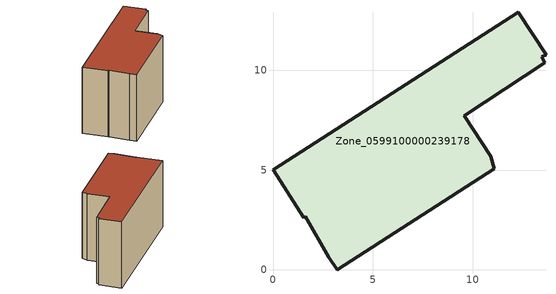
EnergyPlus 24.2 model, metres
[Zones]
Zone_0599100000239178
 floor ground (C_G): 12.28,12.91 13.67,10.77 13.46,10.66 13.61,10.37 9.57,7.73 10.91,5.7 11.09,5.08 3.21,0 2.8,0.65 1.63,2.68 1.53,2.62 0,5.01 z0
 wall outside (C_F): 12.28,12.91 0,5.01 1.53,2.62 1.63,2.68 2.8,0.65 3.21,0 11.09,5.08 10.91,5.7 9.57,7.73 13.61,10.37 13.46,10.66 13.67,10.77 12.28,12.91 z0:7.78
 roof outside (C_R): 13.67,10.77 12.28,12.91 0,5.01 1.53,2.62 1.63,2.68 2.8,0.65 3.21,0 11.09,5.08 10.91,5.7 9.57,7.73 13.61,10.37 13.46,10.66 z7.78
[BUILDING]
Pand.0599100000239178: North Axis=0; Terrain=City; Loads Convergence Tolerance Value=0.04; Temperature Convergence Tolerance Value=0.4; Solar Distribution=FullExterior; Maximum Number of Warmup Days=25; Minimum Number of Warmup Days=1
[Site:Location]
Rotterdam.The.Hague.AP_ZH_NLD Design_Conditions: Latitude=51.96; Longitude=4.45; Time Zone=1; Elevation=-4.5
[SITE:GROUNDTEMPERATURE:BUILDINGSURFACE]
18, 18, 18, 18, 18, 18, 18, 18, 18, 18, 18, 18
[MATERIAL] Thermal Absorptance=0.9; Solar Absorptance=0.7; Visible Absorptance=0.7
Name | Roughness | Thickness | Conductivity | Density | Specific Heat
G.D.1965 | MediumSmooth | 0.15 | 1 | 540 | 1210
F.D.1965 | Rough | 0.3 | 0.857143 | 1920 | 840
R.D.1965 | MediumRough | 0.2 | 0.08 | 1500 | 1000
[CONSTRUCTION]
C_G: G.D.1965
C_F: F.D.1965
C_R: R.D.1965
[ZONE]
Zone_0599100000239178: Type=1; Multiplier=1; Ceiling Height=Autocalculate; Volume=Autocalculate; Floor Area=autocalculate; Part of Total Floor Area=Yes
[ZONEINFILTRATION:DESIGNFLOWRATE]
Infil_Zone_0599100000239178: Zone or ZoneList or Space or SpaceList=Zone_0599100000239178; Schedule=AlwaysOn; Design Flow Rate Calculation Method=Flow/Area; Flow Rate per Floor Area=0.0042; Constant Term Coefficient=1; Temperature Term Coefficient=0; Velocity Term Coefficient=0; Velocity Squared Term Coefficient=0
[HVACTEMPLATE:ZONE:IDEALLOADSAIRSYSTEM]
Zone_0599100000239178: Maximum Heating Supply Air Temperature=50; Minimum Cooling Supply Air Temperature=13; Maximum Heating Supply Air Humidity Ratio=0.0156; Minimum Cooling Supply Air Humidity Ratio=0.0077; Heating Limit=NoLimit; Cooling Limit=NoLimit; Dehumidification Control Type=ConstantSensibleHeatRatio; Cooling Sensible Heat Ratio=0.7; Dehumidification Setpoint=60; Humidification Control Type=None; Humidification Setpoint=30; Outdoor Air Method=None; Outdoor Air Flow Rate per Person=0.00944; Outdoor Air Flow Rate per Zone Floor Area=0; Outdoor Air Flow Rate per Zone=0; Demand Controlled Ventilation Type=None; Outdoor Air Economizer Type=NoEconomizer; Heat Recovery Type=None; Sensible Heat Recovery Effectiveness=0.7; Latent Heat Recovery Effectiveness=0.65
[ZONECONTROL:THERMOSTAT]
ThermostatControl_Zone_0599100000239178: Zone or ZoneList=Zone_0599100000239178; Control Type Schedule=DualSetpointControlType; Control 1=Thermostat_Zone_0599100000239178; Temperature Difference Between Cutout And Setpoint=0
[THERMOSTATSETPOINT:DUALSETPOINT]
Thermostat_Zone_0599100000239178: Heating Setpoint Temperature Schedule=HeatingSetpoint_Zone_0599100000239178; Cooling Setpoint Temperature Schedule=CoolingSetpoint_Zone_0599100000239178
[SCHEDULE:COMPACT]
HeatingSetpoint_Zone_0599100000239178: Through: 12/31, For: AllDays, Until: 24:00, 21
CoolingSetpoint_Zone_0599100000239178: Through: 12/31, For: AllDays, Until: 24:00, 24
DualSetpointControlType: Through: 12/31, For: AllDays, Until: 24:00, 4
AlwaysOn: Through: 12/31, For: AllDays, Until: 24:00, 1
